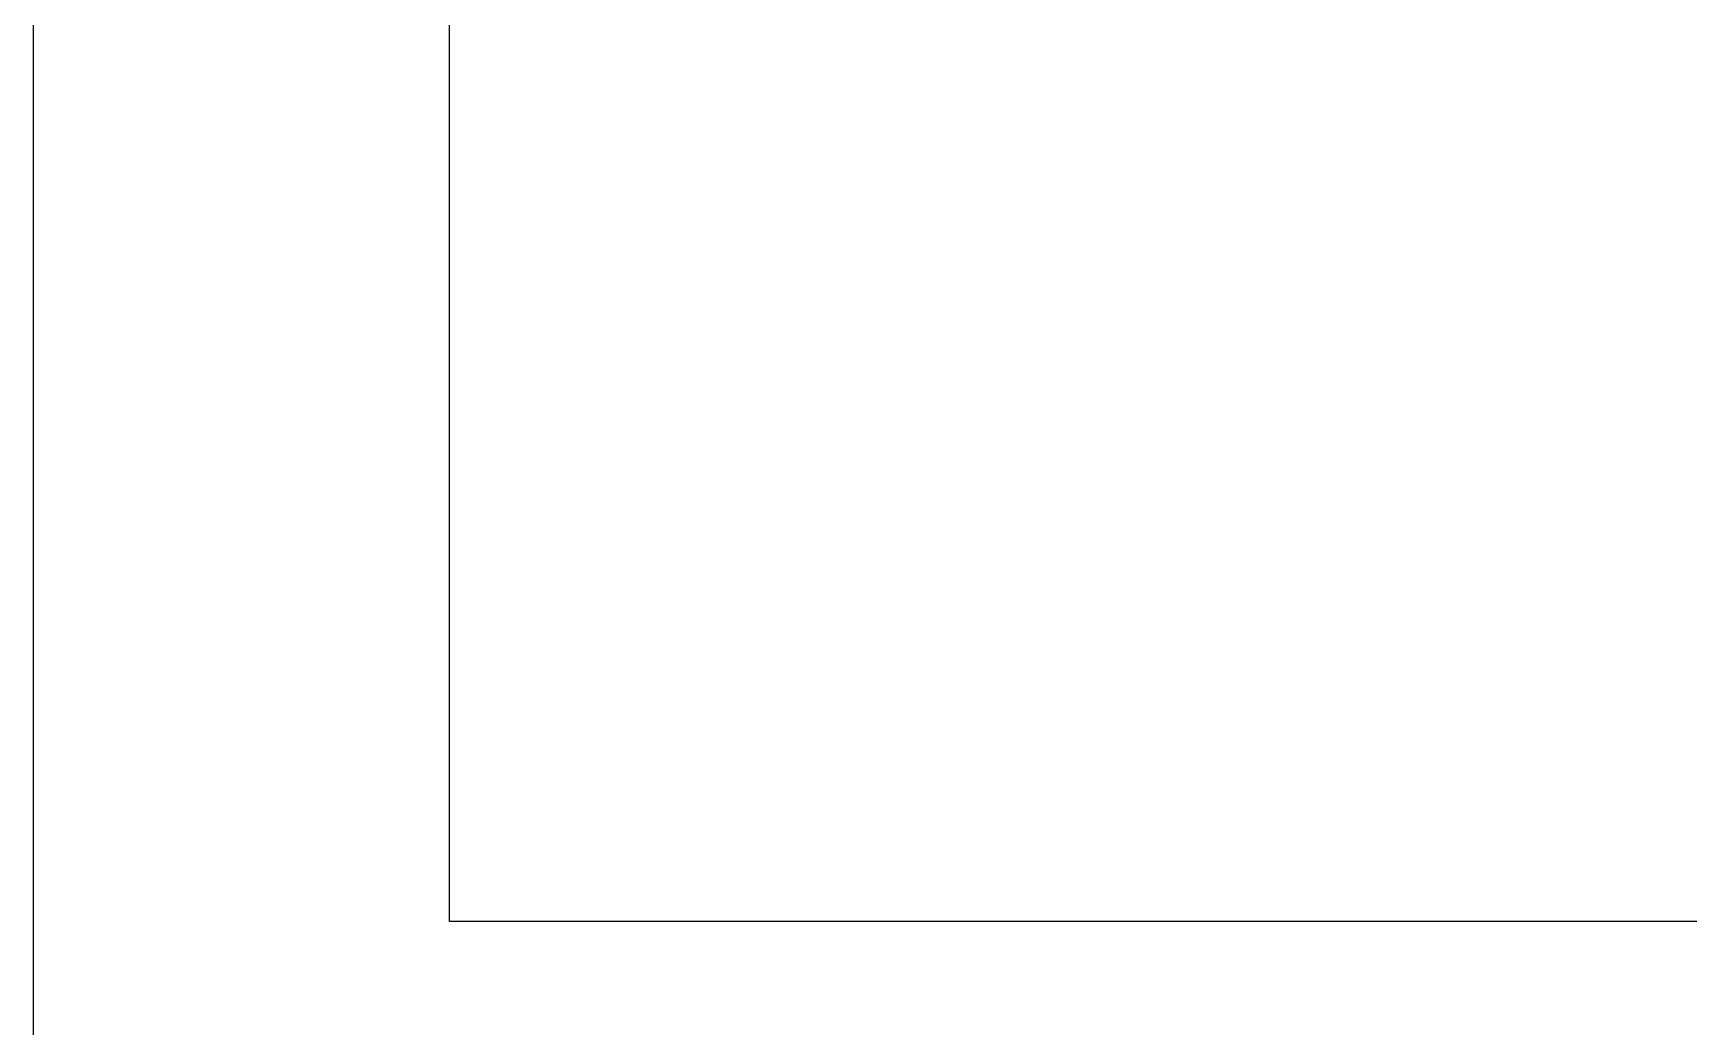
# Model space of a CAD drawing. Extents: x 3377 to 3790, y 1673 to 1846.
# Drawn here: x 3554.873 to 3555.427, y 1747.073 to 1747.405 of the extents above; entities that cross this region are included whole.
import ezdxf

# ---------------------------------------------------------------- set-up
doc = ezdxf.new("R2010")
doc.units = 0
doc.header["$LTSCALE"] = 2
doc.layers.add('. hachura', color=8, linetype='Continuous', lineweight=0)
doc.layers.add('A-PARED', color=4, linetype='Continuous')
doc.layers.add('F-VT-GREIDE', color=6, linetype='Continuous')

# ---------------------------------------------------------------- blocks, each defined once
blk = doc.blocks.new('A$Cf38367bd')
at = {"layer": '. hachura', "ltscale": 10}
h = blk.add_hatch(dxfattribs=at)
h.set_pattern_fill('_USER', color=256, scale=0.57, style=0, double=1, pattern_type=0)
h.set_pattern_definition([(360, (3.3001, 9), (2e-16, 0.57), []), (90, (3.3001, 9), (-0.57, 1e-16), [])])
h.paths.add_polyline_path([(0.15022, 8.99998), (0.15022, 12.49998), (3.30009, 12.49998), (3.30009, 8.99998)])
at = {"layer": 'A-PARED'}
for points in [[(0, 12.64998), (0.00006, 4.27997)], [(3.45009, 8.74286), (3.45009, 9.10709), (3.30009, 9.10709), (3.30009, 8.99998), (1.80006, 8.99998), (1.80006, 9.07584), (1.65005, 9.07584), (1.65005, 8.99998), (0.15022, 8.99998), (0.15009, 10.09998), (1.65005, 10.09998), (1.65005, 9.87586), (1.80007, 9.87587), (1.80051, 10.27947), (1.65005, 10.27947), (1.65005, 10.19998), (0.15008, 10.19981), (0.14996, 11.29998), (1.65005, 11.29998), (1.65005, 11.07948), (1.79996, 11.07947), (1.79992, 11.47947)]]:
    blk.add_lwpolyline(points, dxfattribs=at)

msp = doc.modelspace()

# ---------------------------------------------------------------- block references
at = {"layer": 'F-VT-GREIDE', "xscale": 0.9279707071416609, "yscale": 0.9279707071416609, "zscale": 0.9279707071416609, "rotation": 359.9998069263055}
msp.add_blockref('A$Cf38367bd', (3554.87252, 1738.7561), dxfattribs=at)

doc.saveas('drawing.dxf')
